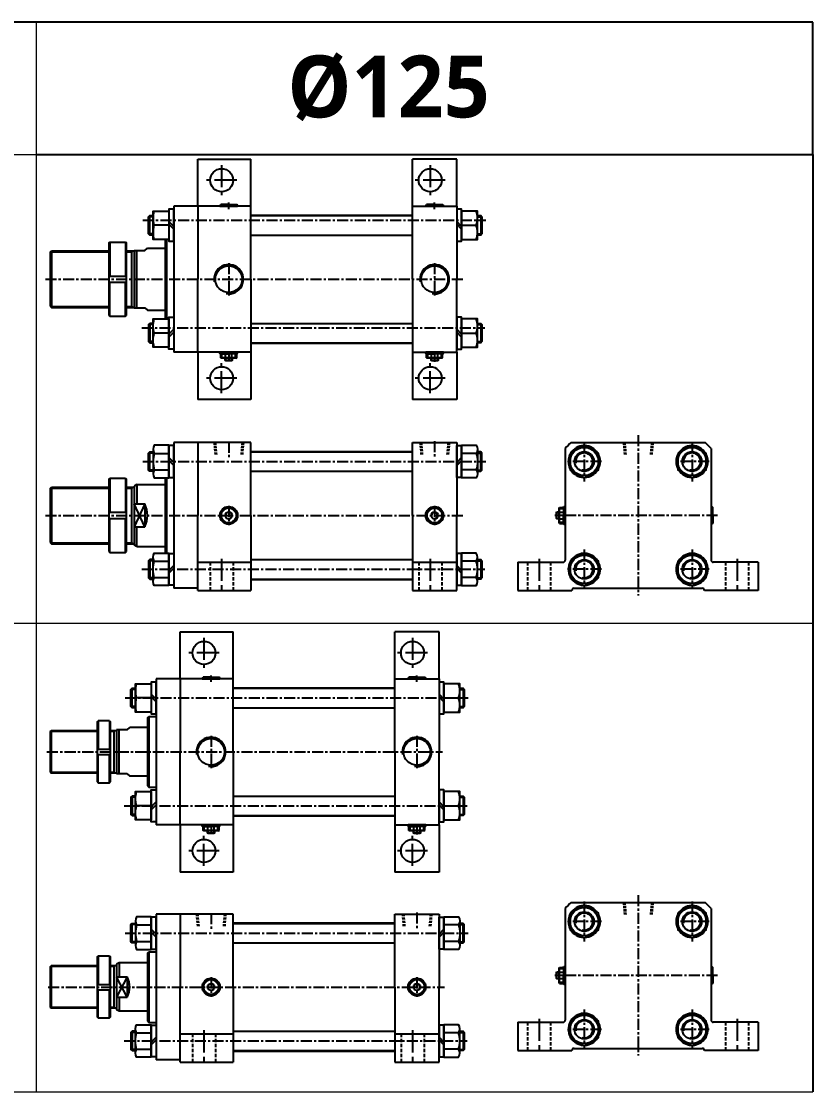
# Model space of a CAD drawing. Extents: x -819 to 29893, y -8942 to 3511.
# Drawn here: x 3459 to 4355, y 2299 to 3511 of the extents above; entities that cross this region are included whole.
import ezdxf

# ---------------------------------------------------------------- set-up
doc = ezdxf.new("R2010")
doc.units = 0
doc.header["$LTSCALE"] = 10
doc.header["$MEASUREMENT"] = 0
for name, pattern in [('CENTER', [2, 1.25, -0.25, 0.25, -0.25]), ('CENTERX2', [4, 2.5, -0.5, 0.5, -0.5]), ('HIDDEN', [0.375, 0.25, -0.125]), ('HIDDENX2', [0.75, 0.5, -0.25])]:
    doc.linetypes.add(name, pattern=pattern)
doc.layers.get('0').update_dxf_attribs({"linetype": 'CONTINUOUS'})
for name, color, linetype in [('CEN', 1, 'CENTERX2'), ('CENTER', 1, 'CENTER'), ('HID', 2, 'HIDDENX2'), ('ML', 7, 'CONTINUOUS'), ('THIN', 3, 'CONTINUOUS')]:
    doc.layers.add(name, color=color, linetype=linetype)
doc.styles.add('문자', font='romans.shx')

msp = doc.modelspace()

# ---------------------------------------------------------------- linework, layer by layer
at = {"layer": 'CEN', "color": 1, "linetype": 'CENTER', "ltscale": 2}
for p, q in [((3685.5, 3348.2), (3685.5, 3314.2)), ((3921.5, 3348.2), (3921.5, 3314.2)), ((3702.5, 3331.2), (3668.5, 3331.2)), ((3938.5, 3331.2), (3904.5, 3331.2)), ((3685.5, 3090.2), (3685.5, 3124.2)), ((3921.5, 3090.2), (3921.5, 3124.2)), ((3702.5, 3107.2), (3668.5, 3107.2)), ((3938.5, 3107.2), (3904.5, 3107.2)), ((3685.5, 2902.9), (3685.5, 2862.9)), ((3921.5, 2902.9), (3921.5, 2862.9)), ((4044.8, 2902.9), (4044.8, 2862.9)), ((4268.8, 2902.9), (4268.8, 2862.9)), ((3665.5, 2813.3), (3665.5, 2779.3)), ((3901.5, 2813.3), (3901.5, 2779.3)), ((3682.5, 2796.3), (3648.5, 2796.3)), ((3918.5, 2796.3), (3884.5, 2796.3)), ((3665.5, 2555.3), (3665.5, 2589.3)), ((3901.5, 2555.3), (3901.5, 2589.3)), ((3682.5, 2572.3), (3648.5, 2572.3)), ((3918.5, 2572.3), (3884.5, 2572.3)), ((4044.8, 2382.3), (4044.8, 2342.3)), ((4268.8, 2382.3), (4268.8, 2342.3)), ((3665.5, 2369.2), (3665.5, 2329.2)), ((3901.5, 2369.2), (3901.5, 2329.2))]:
    msp.add_line(p, q, dxfattribs=at)
at = {"layer": 'CENTER'}
for p, q in [((4095.8, 3035.3), (4095.8, 2990.4)), ((4217.8, 3035.3), (4217.8, 2990.4)), ((4115.3, 3012.9), (4076.4, 3012.9)), ((4237.3, 3012.9), (4198.4, 3012.9)), ((4095.8, 2913.3), (4095.8, 2868.4)), ((4217.8, 2913.3), (4217.8, 2868.4)), ((4115.3, 2890.9), (4076.4, 2890.9)), ((4237.3, 2890.9), (4198.4, 2890.9))]:
    msp.add_line(p, q, dxfattribs=at)
at = {"layer": 'HID', "color": 6, "linetype": 'HIDDEN', "ltscale": 1.5}
for p, q in [((3672.5, 2898.9), (3672.5, 2866.9)), ((3698.5, 2898.9), (3698.5, 2866.9)), ((3908.5, 2898.9), (3908.5, 2866.9)), ((3934.5, 2898.9), (3934.5, 2866.9)), ((4031.8, 2898.9), (4031.8, 2866.9)), ((4057.8, 2898.9), (4057.8, 2866.9)), ((4255.8, 2898.9), (4255.8, 2866.9)), ((4281.8, 2898.9), (4281.8, 2866.9)), ((4031.8, 2378.3), (4031.8, 2346.3)), ((4057.8, 2378.3), (4057.8, 2346.3)), ((4255.8, 2378.3), (4255.8, 2346.3)), ((4281.8, 2378.3), (4281.8, 2346.3)), ((3652.5, 2365.2), (3652.5, 2333.2)), ((3678.5, 2365.2), (3678.5, 2333.2)), ((3888.5, 2365.2), (3888.5, 2333.2)), ((3914.5, 2365.2), (3914.5, 2333.2))]:
    msp.add_line(p, q, dxfattribs=at)
at = {"layer": 'ML'}
for p, q in [((4354.6, 3510.2), (150, 3510.2)), ((4354.6, 3360.2), (4354.6, 3510.2)), ((3475.9, 3360.2), (4354.6, 3360.2)), ((4354.6, 3360.2), (4354.6, 2299.5)), ((3658.5, 3301.7), (3658.5, 3355.2)), ((3658.5, 3355.2), (3718.5, 3355.2)), ((3718.5, 3219.2), (3718.5, 3355.2)), ((3901.5, 3219.2), (3901.5, 3355.2)), ((3951.5, 3355.2), (3901.5, 3355.2)), ((3951.5, 3301.7), (3951.5, 3355.2)), ((3631.5, 3301.7), (3631.5, 3136.7)), ((3658.5, 3301.7), (3631.5, 3301.7)), ((3658.5, 3301.7), (3658.5, 3219.2)), ((3718.5, 3301.7), (3658.5, 3301.7)), ((3683.5, 3302.7), (3684.5, 3303.7)), ((3683.5, 3302.7), (3683.5, 3301.7)), ((3683.5, 3302.7), (3689.2, 3302.7)), ((3683.5, 3301.7), (3703.5, 3301.7)), ((3683.5, 3301.7), (3703.5, 3301.7)), ((3693.5, 3303.7), (3684.5, 3303.7)), ((3689.2, 3303.7), (3689.2, 3301.7)), ((3693.5, 3303.7), (3702.5, 3303.7)), ((3697.9, 3303.7), (3697.9, 3301.7)), ((3703.5, 3302.7), (3697.9, 3302.7)), ((3703.5, 3302.7), (3702.5, 3303.7)), ((3703.5, 3302.7), (3703.5, 3301.7)), ((3718.5, 3219.2), (3718.5, 3301.7)), ((3901.5, 3219.2), (3901.5, 3301.7)), ((3901.5, 3301.7), (3951.5, 3301.7)), ((3916.5, 3302.7), (3917.5, 3303.7)), ((3916.5, 3302.7), (3916.5, 3301.7)), ((3916.5, 3302.7), (3922.2, 3302.7)), ((3916.5, 3301.7), (3936.5, 3301.7)), ((3916.5, 3301.7), (3936.5, 3301.7)), ((3926.5, 3303.7), (3917.5, 3303.7)), ((3922.2, 3303.7), (3922.2, 3301.7)), ((3926.5, 3303.7), (3935.5, 3303.7)), ((3930.9, 3303.7), (3930.9, 3301.7)), ((3936.5, 3302.7), (3930.9, 3302.7)), ((3936.5, 3302.7), (3935.5, 3303.7)), ((3936.5, 3302.7), (3936.5, 3301.7)), ((3951.5, 3301.7), (3951.5, 3219.2)), ((3604.3, 3269.2), (3604.3, 3291.2)), ((3607.9, 3294.1), (3607.9, 3266.4)), ((3975.1, 3266.4), (3975.1, 3294.1)), ((3978.8, 3291.2), (3978.8, 3269.2)), ((3625.9, 3280.2), (3609.3, 3280.2)), ((3625.9, 3284.6), (3631.5, 3279)), ((3625.9, 3281.4), (3631.5, 3275.8)), ((3957.1, 3279), (3951.5, 3284.6)), ((3957.1, 3275.8), (3951.5, 3281.4)), ((3957.1, 3280.2), (3973.7, 3280.2)), ((3557.8, 3260.2), (3558.8, 3261.2)), ((3558.8, 3261.2), (3558.8, 3222.7)), ((3558.8, 3261.2), (3576.8, 3261.2)), ((3576.8, 3261.2), (3576.8, 3222.7)), ((3576.8, 3261.2), (3577.8, 3260.2)), ((3621.5, 3264.2), (3621.5, 3174.2)), ((3623, 3264.2), (3623, 3174.2)), ((3491.5, 3249.7), (3493, 3251.2)), ((3491.5, 3249.7), (3491.5, 3188.7)), ((3493, 3251.2), (3493, 3187.2)), ((3557.8, 3260.2), (3557.8, 3178.2)), ((3577.8, 3178.2), (3577.8, 3260.2)), ((3583.5, 3251.2), (3583.5, 3187.2)), ((3586.5, 3251.7), (3586.5, 3186.7)), ((3589.5, 3186.7), (3589.5, 3251.7)), ((3598.5, 3251.7), (3601.5, 3254.2)), ((3557.8, 3222.7), (3577.8, 3222.7)), ((3557.8, 3215.7), (3577.8, 3215.7)), ((3558.8, 3177.2), (3558.8, 3215.7)), ((3576.8, 3177.2), (3576.8, 3215.7)), ((3658.5, 3136.7), (3658.5, 3219.2)), ((3718.5, 3219.2), (3718.5, 3136.7)), ((3718.5, 3219.2), (3718.5, 3083.2)), ((3901.5, 3219.2), (3901.5, 3136.7)), ((3901.5, 3219.2), (3901.5, 3083.2)), ((3951.5, 3136.7), (3951.5, 3219.2)), ((3491.5, 3188.7), (3493, 3187.2)), ((3557.8, 3178.2), (3558.8, 3177.2)), ((3558.8, 3177.2), (3576.8, 3177.2)), ((3576.8, 3177.2), (3577.8, 3178.2)), ((3598.5, 3186.7), (3601.5, 3184.2)), ((3604.3, 3169.2), (3604.3, 3147.2)), ((3607.9, 3144.4), (3607.9, 3172.1)), ((3975.1, 3144.4), (3975.1, 3172.1)), ((3978.8, 3169.2), (3978.8, 3147.2)), ((3625.9, 3158.2), (3609.3, 3158.2)), ((3625.9, 3157), (3631.5, 3162.6)), ((3625.9, 3153.8), (3631.5, 3159.4)), ((3957.1, 3157), (3951.5, 3162.6)), ((3957.1, 3153.8), (3951.5, 3159.4)), ((3957.1, 3158.2), (3973.7, 3158.2)), ((3658.5, 3136.7), (3631.5, 3136.7)), ((3718.5, 3136.7), (3658.5, 3136.7)), ((3658.5, 3136.7), (3658.5, 3083.2)), ((3683.5, 3135.2), (3683.5, 3136.7)), ((3703.5, 3136.7), (3683.5, 3136.7)), ((3684, 3134.7), (3683.5, 3135.2)), ((3684, 3134.7), (3693.5, 3134.7)), ((3684.5, 3130.2), (3684.5, 3134.7)), ((3685, 3129.7), (3684.5, 3130.2)), ((3702.5, 3130.2), (3684.5, 3130.2)), ((3693.5, 3129.7), (3685, 3129.7)), ((3685.8, 3130.2), (3685.8, 3134.7)), ((3689.5, 3127.3), (3689.5, 3129.7)), ((3689.9, 3130.2), (3689.9, 3134.7)), ((3703, 3134.7), (3693.5, 3134.7)), ((3702, 3129.7), (3693.5, 3129.7)), ((3697.1, 3130.2), (3697.1, 3134.7)), ((3697.5, 3129.7), (3697.5, 3127.3)), ((3701.2, 3130.2), (3701.2, 3134.7)), ((3702, 3129.7), (3702.5, 3130.2)), ((3702.5, 3130.2), (3702.5, 3134.7)), ((3703, 3134.7), (3703.5, 3135.2)), ((3703.5, 3135.2), (3703.5, 3136.7)), ((3901.5, 3136.7), (3951.5, 3136.7)), ((3916.5, 3135.2), (3916.5, 3136.7)), ((3936.5, 3136.7), (3916.5, 3136.7)), ((3917, 3134.7), (3916.5, 3135.2)), ((3917, 3134.7), (3926.5, 3134.7)), ((3917.5, 3130.2), (3917.5, 3134.7)), ((3918, 3129.7), (3917.5, 3130.2)), ((3935.5, 3130.2), (3917.5, 3130.2)), ((3926.5, 3129.7), (3918, 3129.7)), ((3918.8, 3130.2), (3918.8, 3134.7)), ((3922.5, 3127.3), (3922.5, 3129.7)), ((3922.9, 3130.2), (3922.9, 3134.7)), ((3936, 3134.7), (3926.5, 3134.7)), ((3935, 3129.7), (3926.5, 3129.7)), ((3930.1, 3130.2), (3930.1, 3134.7)), ((3930.5, 3129.7), (3930.5, 3127.3)), ((3934.2, 3130.2), (3934.2, 3134.7)), ((3935, 3129.7), (3935.5, 3130.2)), ((3935.5, 3130.2), (3935.5, 3134.7)), ((3936, 3134.7), (3936.5, 3135.2)), ((3936.5, 3135.2), (3936.5, 3136.7)), ((3951.5, 3136.7), (3951.5, 3083.2)), ((3697.5, 3127.3), (3689.5, 3127.3)), ((3690.1, 3126.7), (3689.5, 3127.3)), ((3697, 3126.7), (3690.1, 3126.7)), ((3697.5, 3127.3), (3697, 3126.7)), ((3930.5, 3127.3), (3922.5, 3127.3)), ((3923.1, 3126.7), (3922.5, 3127.3)), ((3930, 3126.7), (3923.1, 3126.7)), ((3930.5, 3127.3), (3930, 3126.7)), ((3718.5, 3083.2), (3658.5, 3083.2)), ((3951.5, 3083.2), (3901.5, 3083.2)), ((3658.5, 3034.4), (3631.5, 3034.4)), ((3631.5, 3034.4), (3631.5, 2869.4)), ((3718.5, 3034.4), (3658.5, 3034.4)), ((3658.5, 3034.4), (3658.5, 2951.9)), ((3718.5, 2951.9), (3718.5, 3034.4)), ((3901.5, 3034.4), (3951.5, 3034.4)), ((3901.5, 2951.9), (3901.5, 3034.4)), ((3951.5, 3034.4), (3951.5, 2951.9)), ((4081.1, 3034.4), (4232.6, 3034.4)), ((3604.3, 3001.9), (3604.3, 3023.9)), ((3607.9, 3026.7), (3607.9, 2999)), ((3609.3, 3022.1), (3625.9, 3022.1)), ((3973.7, 3022.1), (3957.1, 3022.1)), ((3975.1, 3026.7), (3975.1, 2999)), ((3978.8, 3001.9), (3978.8, 3023.9)), ((4074.3, 3027.6), (4074.3, 2901.4)), ((4239.3, 3027.6), (4239.3, 2901.4)), ((3625.9, 3017.3), (3631.5, 3011.7)), ((3625.9, 3014.1), (3631.5, 3008.5)), ((3957.1, 3017.3), (3951.5, 3011.7)), ((3957.1, 3014.1), (3951.5, 3008.5)), ((3609.3, 3003.6), (3625.9, 3003.6)), ((3621.5, 2994.4), (3621.5, 2909.3)), ((3623, 2994.4), (3623, 2909.3)), ((3973.7, 3003.6), (3957.1, 3003.6)), ((3491.5, 2982.4), (3493, 2983.9)), ((3491.5, 2982.4), (3491.5, 2921.4)), ((3493, 2983.9), (3493, 2919.9)), ((3557.8, 2992.9), (3558.8, 2993.9)), ((3557.8, 2992.9), (3557.8, 2910.9)), ((3558.8, 2993.9), (3576.8, 2993.9)), ((3558.8, 2993.9), (3558.8, 2955.4)), ((3576.8, 2993.9), (3577.8, 2992.9)), ((3576.8, 2993.9), (3576.8, 2955.4)), ((3577.8, 2910.9), (3577.8, 2992.9)), ((3583.5, 2983.9), (3583.5, 2919.9)), ((3589.5, 2986.9), (3586.5, 2985.1)), ((3586.5, 2985.1), (3586.5, 2918.6)), ((3589.5, 2986.9), (3589.5, 2964.9)), ((3586.5, 2964.9), (3598.5, 2964.9)), ((3598.5, 2964.9), (3598.5, 2938.9)), ((3689.9, 2959.6), (3685.8, 2955.5)), ((3697.1, 2959.6), (3701.2, 2955.5)), ((3922.9, 2959.6), (3918.8, 2955.5)), ((3930.1, 2959.6), (3934.2, 2955.5)), ((4067.3, 2960.4), (4067.8, 2960.9)), ((4067.3, 2951.9), (4067.3, 2960.4)), ((4067.8, 2960.9), (4072.3, 2960.9)), ((4067.8, 2942.9), (4067.8, 2960.9)), ((4067.8, 2959.6), (4072.3, 2959.6)), ((4072.3, 2961.4), (4072.8, 2961.9)), ((4072.3, 2961.4), (4072.3, 2951.9)), ((4072.8, 2961.9), (4074.3, 2961.9)), ((4074.3, 2941.9), (4074.3, 2961.9)), ((4239.3, 2961.9), (4239.3, 2941.9)), ((4239.3, 2961.9), (4239.3, 2941.9)), ((4240.3, 2961.9), (4239.3, 2961.9)), ((4240.3, 2961.9), (4241.3, 2960.9)), ((4240.3, 2961.9), (4240.3, 2956.2)), ((4241.3, 2951.9), (4241.3, 2960.9)), ((3557.8, 2955.4), (3577.8, 2955.4)), ((3557.8, 2948.4), (3577.8, 2948.4)), ((3558.8, 2909.9), (3558.8, 2948.4)), ((3576.8, 2909.9), (3576.8, 2948.4)), ((3658.5, 2866.9), (3658.5, 2951.9)), ((3685.8, 2948.2), (3689.9, 2944.2)), ((3701.2, 2948.2), (3697.1, 2944.2)), ((3718.5, 2951.9), (3718.5, 2866.9)), ((3901.5, 2951.9), (3901.5, 2866.9)), ((3918.8, 2948.2), (3922.9, 2944.2)), ((3934.2, 2948.2), (3930.1, 2944.2)), ((3951.5, 2866.9), (3951.5, 2951.9)), ((4064.3, 2955.3), (4064.9, 2955.9)), ((4064.3, 2948.4), (4064.3, 2955.3)), ((4064.9, 2947.9), (4064.3, 2948.4)), ((4064.9, 2947.9), (4064.9, 2955.9)), ((4064.9, 2955.9), (4067.3, 2955.9)), ((4067.3, 2947.9), (4064.9, 2947.9)), ((4067.3, 2943.4), (4067.3, 2951.9)), ((4067.8, 2955.5), (4072.3, 2955.5)), ((4067.8, 2948.2), (4072.3, 2948.2)), ((4072.3, 2942.4), (4072.3, 2951.9)), ((4241.3, 2956.2), (4239.3, 2956.2)), ((4241.3, 2947.5), (4239.3, 2947.5)), ((4240.3, 2941.9), (4240.3, 2947.5)), ((4241.3, 2951.9), (4241.3, 2942.9)), ((3586.5, 2938.9), (3598.5, 2938.9)), ((3589.5, 2916.9), (3589.5, 2938.9)), ((4067.3, 2943.4), (4067.8, 2942.9)), ((4067.8, 2944.2), (4072.3, 2944.2)), ((4067.8, 2942.9), (4072.3, 2942.9)), ((4072.3, 2942.4), (4072.8, 2941.9)), ((4072.8, 2941.9), (4074.3, 2941.9)), ((4240.3, 2941.9), (4239.3, 2941.9)), ((4240.3, 2941.9), (4241.3, 2942.9)), ((3491.5, 2921.4), (3493, 2919.9)), ((3557.8, 2910.9), (3558.8, 2909.9)), ((3558.8, 2909.9), (3576.8, 2909.9)), ((3576.8, 2909.9), (3577.8, 2910.9)), ((3589.5, 2916.9), (3586.5, 2918.6)), ((3604.3, 2901.9), (3604.3, 2879.9)), ((3607.9, 2877), (3607.9, 2904.7)), ((3609.3, 2900.1), (3625.9, 2900.1)), ((3658.5, 2898.9), (3718.5, 2898.9)), ((3901.5, 2898.9), (3951.5, 2898.9)), ((3973.7, 2900.1), (3957.1, 2900.1)), ((3975.1, 2877), (3975.1, 2904.7)), ((3978.8, 2901.9), (3978.8, 2879.9)), ((4020.8, 2898.9), (4071.8, 2898.9)), ((4020.8, 2898.9), (4020.8, 2866.9)), ((4292.8, 2898.9), (4241.8, 2898.9)), ((4292.8, 2898.9), (4292.8, 2866.9)), ((3625.9, 2889.7), (3631.5, 2895.3)), ((3625.9, 2886.5), (3631.5, 2892.1)), ((3957.1, 2889.7), (3951.5, 2895.3)), ((3957.1, 2886.5), (3951.5, 2892.1)), ((3609.3, 2881.6), (3625.9, 2881.6)), ((3973.7, 2881.6), (3957.1, 2881.6)), ((3658.5, 2869.4), (3631.5, 2869.4)), ((3658.5, 2866.9), (3718.5, 2866.9)), ((3901.5, 2866.9), (3951.5, 2866.9)), ((4020.8, 2866.9), (4081.8, 2866.9)), ((4081.8, 2866.9), (4081.8, 2866.9)), ((4084.3, 2869.4), (4229.3, 2869.4)), ((4292.8, 2866.9), (4231.8, 2866.9)), ((4231.8, 2866.9), (4231.8, 2866.9)), ((3638.5, 2766.8), (3638.5, 2820.3)), ((3638.5, 2820.3), (3698.5, 2820.3)), ((3698.5, 2684.3), (3698.5, 2820.3)), ((3881.5, 2684.3), (3881.5, 2820.3)), ((3931.5, 2820.3), (3881.5, 2820.3)), ((3931.5, 2766.8), (3931.5, 2820.3)), ((3611.5, 2766.8), (3611.5, 2601.8)), ((3638.5, 2766.8), (3611.5, 2766.8)), ((3638.5, 2766.8), (3638.5, 2684.3)), ((3698.5, 2766.8), (3638.5, 2766.8)), ((3663.5, 2767.8), (3664.5, 2768.8)), ((3663.5, 2767.8), (3663.5, 2766.8)), ((3663.5, 2767.8), (3669.2, 2767.8)), ((3663.5, 2766.8), (3683.5, 2766.8)), ((3663.5, 2766.8), (3683.5, 2766.8)), ((3673.5, 2768.8), (3664.5, 2768.8)), ((3669.2, 2768.8), (3669.2, 2766.8)), ((3673.5, 2768.8), (3682.5, 2768.8)), ((3677.9, 2768.8), (3677.9, 2766.8)), ((3683.5, 2767.8), (3677.9, 2767.8)), ((3683.5, 2767.8), (3682.5, 2768.8)), ((3683.5, 2767.8), (3683.5, 2766.8)), ((3698.5, 2684.3), (3698.5, 2766.8)), ((3881.5, 2684.3), (3881.5, 2766.8)), ((3881.5, 2766.8), (3931.5, 2766.8)), ((3896.5, 2767.8), (3897.5, 2768.8)), ((3896.5, 2767.8), (3896.5, 2766.8)), ((3896.5, 2767.8), (3902.2, 2767.8)), ((3896.5, 2766.8), (3916.5, 2766.8)), ((3896.5, 2766.8), (3916.5, 2766.8)), ((3906.5, 2768.8), (3897.5, 2768.8)), ((3902.2, 2768.8), (3902.2, 2766.8)), ((3906.5, 2768.8), (3915.5, 2768.8)), ((3910.9, 2768.8), (3910.9, 2766.8)), ((3916.5, 2767.8), (3910.9, 2767.8)), ((3916.5, 2767.8), (3915.5, 2768.8)), ((3916.5, 2767.8), (3916.5, 2766.8)), ((3931.5, 2766.8), (3931.5, 2684.3)), ((3584.3, 2734.3), (3584.3, 2756.3)), ((3587.9, 2759.1), (3587.9, 2731.4)), ((3955.1, 2731.4), (3955.1, 2759.1)), ((3958.8, 2756.3), (3958.8, 2734.3)), ((3605.9, 2745.3), (3589.3, 2745.3)), ((3605.9, 2749.7), (3611.5, 2744.1)), ((3605.9, 2746.5), (3611.5, 2740.9)), ((3937.1, 2744.1), (3931.5, 2749.7)), ((3937.1, 2740.9), (3931.5, 2746.5)), ((3937.1, 2745.3), (3953.7, 2745.3)), ((3544.6, 2718.3), (3545.6, 2719.3)), ((3544.6, 2718.3), (3544.6, 2650.3)), ((3545.6, 2719.3), (3545.6, 2687.3)), ((3558.6, 2719.3), (3545.6, 2719.3)), ((3558.6, 2719.3), (3558.6, 2687.3)), ((3558.6, 2719.3), (3559.6, 2718.3)), ((3559.6, 2650.3), (3559.6, 2718.3)), ((3601.5, 2722.8), (3603, 2724.3)), ((3601.5, 2722.8), (3601.5, 2645.8)), ((3603, 2724.3), (3603, 2644.3)), ((3491.5, 2707.3), (3492.5, 2708.3)), ((3491.5, 2707.3), (3491.5, 2661.3)), ((3492.5, 2708.3), (3492.5, 2660.3)), ((3563.5, 2708.3), (3563.5, 2660.3)), ((3566.5, 2709.3), (3566.5, 2659.3)), ((3569.5, 2659.3), (3569.5, 2709.3)), ((3578.5, 2709.3), (3581.5, 2711.8)), ((3544.6, 2687.3), (3559.6, 2687.3)), ((3544.6, 2681.3), (3559.6, 2681.3)), ((3545.6, 2649.3), (3545.6, 2681.3)), ((3558.6, 2649.3), (3558.6, 2681.3)), ((3638.5, 2601.8), (3638.5, 2684.3)), ((3698.5, 2684.3), (3698.5, 2601.8)), ((3698.5, 2684.3), (3698.5, 2548.3)), ((3881.5, 2684.3), (3881.5, 2601.8)), ((3881.5, 2684.3), (3881.5, 2548.3)), ((3931.5, 2601.8), (3931.5, 2684.3)), ((3491.5, 2661.3), (3492.5, 2660.3)), ((3578.5, 2659.3), (3581.5, 2656.8)), ((3544.6, 2650.3), (3545.6, 2649.3)), ((3545.6, 2649.3), (3558.6, 2649.3)), ((3558.6, 2649.3), (3559.6, 2650.3)), ((3601.5, 2645.8), (3603, 2644.3)), ((3584.3, 2634.3), (3584.3, 2612.3)), ((3587.9, 2609.4), (3587.9, 2637.1)), ((3955.1, 2609.4), (3955.1, 2637.1)), ((3958.8, 2634.3), (3958.8, 2612.3)), ((3605.9, 2623.3), (3589.3, 2623.3)), ((3605.9, 2622.1), (3611.5, 2627.7)), ((3605.9, 2618.9), (3611.5, 2624.5)), ((3937.1, 2622.1), (3931.5, 2627.7)), ((3937.1, 2618.9), (3931.5, 2624.5)), ((3937.1, 2623.3), (3953.7, 2623.3)), ((3638.5, 2601.8), (3611.5, 2601.8)), ((3698.5, 2601.8), (3638.5, 2601.8)), ((3638.5, 2601.8), (3638.5, 2548.3)), ((3663.5, 2600.3), (3663.5, 2601.8)), ((3683.5, 2601.8), (3663.5, 2601.8)), ((3664, 2599.8), (3663.5, 2600.3)), ((3664, 2599.8), (3673.5, 2599.8)), ((3664.5, 2595.3), (3664.5, 2599.8)), ((3665, 2594.8), (3664.5, 2595.3)), ((3682.5, 2595.3), (3664.5, 2595.3)), ((3673.5, 2594.8), (3665, 2594.8)), ((3665.8, 2595.3), (3665.8, 2599.8)), ((3669.5, 2592.3), (3669.5, 2594.8)), ((3669.9, 2595.3), (3669.9, 2599.8)), ((3683, 2599.8), (3673.5, 2599.8)), ((3682, 2594.8), (3673.5, 2594.8)), ((3677.1, 2595.3), (3677.1, 2599.8)), ((3677.5, 2594.8), (3677.5, 2592.3)), ((3681.2, 2595.3), (3681.2, 2599.8)), ((3682, 2594.8), (3682.5, 2595.3)), ((3682.5, 2595.3), (3682.5, 2599.8)), ((3683, 2599.8), (3683.5, 2600.3)), ((3683.5, 2600.3), (3683.5, 2601.8)), ((3881.5, 2601.8), (3931.5, 2601.8)), ((3896.5, 2600.3), (3896.5, 2601.8)), ((3916.5, 2601.8), (3896.5, 2601.8)), ((3897, 2599.8), (3896.5, 2600.3)), ((3897, 2599.8), (3906.5, 2599.8)), ((3897.5, 2595.3), (3897.5, 2599.8)), ((3898, 2594.8), (3897.5, 2595.3)), ((3915.5, 2595.3), (3897.5, 2595.3)), ((3906.5, 2594.8), (3898, 2594.8)), ((3898.8, 2595.3), (3898.8, 2599.8)), ((3902.5, 2592.3), (3902.5, 2594.8)), ((3902.9, 2595.3), (3902.9, 2599.8)), ((3916, 2599.8), (3906.5, 2599.8)), ((3915, 2594.8), (3906.5, 2594.8)), ((3910.1, 2595.3), (3910.1, 2599.8)), ((3910.5, 2594.8), (3910.5, 2592.3)), ((3914.2, 2595.3), (3914.2, 2599.8)), ((3915, 2594.8), (3915.5, 2595.3)), ((3915.5, 2595.3), (3915.5, 2599.8)), ((3916, 2599.8), (3916.5, 2600.3)), ((3916.5, 2600.3), (3916.5, 2601.8)), ((3931.5, 2601.8), (3931.5, 2548.3)), ((3677.5, 2592.3), (3669.5, 2592.3)), ((3670.1, 2591.8), (3669.5, 2592.3)), ((3677, 2591.8), (3670.1, 2591.8)), ((3677.5, 2592.3), (3677, 2591.8)), ((3910.5, 2592.3), (3902.5, 2592.3)), ((3903.1, 2591.8), (3902.5, 2592.3)), ((3910, 2591.8), (3903.1, 2591.8)), ((3910.5, 2592.3), (3910, 2591.8)), ((3698.5, 2548.3), (3638.5, 2548.3)), ((3931.5, 2548.3), (3881.5, 2548.3)), ((4081.1, 2513.8), (4232.6, 2513.8)), ((3638.5, 2500.7), (3611.5, 2500.7)), ((3611.5, 2500.7), (3611.5, 2335.7)), ((3698.5, 2500.7), (3638.5, 2500.7)), ((3638.5, 2500.7), (3638.5, 2418.2)), ((3698.5, 2418.2), (3698.5, 2500.7)), ((3881.5, 2500.7), (3931.5, 2500.7)), ((3881.5, 2418.2), (3881.5, 2500.7)), ((3931.5, 2500.7), (3931.5, 2418.2)), ((4074.3, 2507.1), (4074.3, 2380.8)), ((4239.3, 2507.1), (4239.3, 2380.8)), ((3584.3, 2468.2), (3584.3, 2490.2)), ((3587.9, 2493), (3587.9, 2465.3)), ((3589.3, 2488.4), (3605.9, 2488.4)), ((3953.7, 2488.4), (3937.1, 2488.4)), ((3955.1, 2493), (3955.1, 2465.3)), ((3958.8, 2468.2), (3958.8, 2490.2)), ((3605.9, 2483.5), (3611.5, 2477.9)), ((3605.9, 2480.4), (3611.5, 2474.8)), ((3937.1, 2483.5), (3931.5, 2477.9)), ((3937.1, 2480.4), (3931.5, 2474.8)), ((3589.3, 2469.9), (3605.9, 2469.9)), ((3953.7, 2469.9), (3937.1, 2469.9)), ((3544.6, 2452.2), (3545.6, 2453.2)), ((3544.6, 2452.2), (3544.6, 2384.2)), ((3545.6, 2453.2), (3545.6, 2421.2)), ((3558.6, 2453.2), (3545.6, 2453.2)), ((3558.6, 2453.2), (3558.6, 2421.2)), ((3558.6, 2453.2), (3559.6, 2452.2)), ((3559.6, 2384.2), (3559.6, 2452.2)), ((3601.5, 2456.7), (3603, 2458.2)), ((3601.5, 2456.7), (3601.5, 2379.7)), ((3603, 2458.2), (3603, 2378.2)), ((3491.5, 2441.2), (3492.5, 2442.2)), ((3491.5, 2441.2), (3491.5, 2395.2)), ((3492.5, 2442.2), (3492.5, 2394.2)), ((3563.5, 2442.2), (3563.5, 2394.2)), ((3569.5, 2445.7), (3566.5, 2443.9)), ((3566.5, 2443.9), (3566.5, 2392.4)), ((3569.5, 2445.7), (3569.5, 2429.7)), ((4067.3, 2439.8), (4067.8, 2440.3)), ((4067.3, 2431.3), (4067.3, 2439.8)), ((4067.8, 2440.3), (4072.3, 2440.3)), ((4067.8, 2422.3), (4067.8, 2440.3)), ((4067.8, 2439), (4072.3, 2439)), ((4072.3, 2440.8), (4072.8, 2441.3)), ((4072.3, 2440.8), (4072.3, 2431.3)), ((4072.8, 2441.3), (4074.3, 2441.3)), ((4074.3, 2421.3), (4074.3, 2441.3)), ((4239.3, 2441.3), (4239.3, 2421.3)), ((4239.3, 2441.3), (4239.3, 2421.3)), ((4239.3, 2441.3), (4239.3, 2421.3)), ((4240.3, 2441.3), (4239.3, 2441.3)), ((4240.3, 2441.3), (4241.3, 2440.3)), ((4240.3, 2441.3), (4240.3, 2435.7)), ((4241.3, 2431.3), (4241.3, 2440.3)), ((3566.5, 2429.7), (3578.5, 2429.7)), ((3578.5, 2429.7), (3578.5, 2406.6)), ((3669.9, 2425.8), (3665.8, 2421.8)), ((3677.1, 2425.8), (3681.2, 2421.8)), ((3902.9, 2425.8), (3898.8, 2421.8)), ((3910.1, 2425.8), (3914.2, 2421.8)), ((4064.3, 2434.8), (4064.9, 2435.3)), ((4064.3, 2427.9), (4064.3, 2434.8)), ((4064.9, 2427.3), (4064.3, 2427.9)), ((4064.9, 2427.3), (4064.9, 2435.3)), ((4064.9, 2435.3), (4067.3, 2435.3)), ((4067.3, 2427.3), (4064.9, 2427.3)), ((4067.3, 2422.8), (4067.3, 2431.3)), ((4067.8, 2435), (4072.3, 2435)), ((4067.8, 2427.7), (4072.3, 2427.7)), ((4072.3, 2421.8), (4072.3, 2431.3)), ((4241.3, 2435.7), (4239.3, 2435.7)), ((4241.3, 2427), (4239.3, 2427)), ((4240.3, 2421.3), (4240.3, 2427)), ((4241.3, 2431.3), (4241.3, 2422.3)), ((3544.6, 2421.2), (3559.6, 2421.2)), ((3544.6, 2415.2), (3559.6, 2415.2)), ((3545.6, 2383.2), (3545.6, 2415.2)), ((3558.6, 2383.2), (3558.6, 2415.2)), ((3638.5, 2333.2), (3638.5, 2418.2)), ((3665.8, 2414.5), (3669.9, 2410.5)), ((3681.2, 2414.5), (3677.1, 2410.5)), ((3698.5, 2418.2), (3698.5, 2333.2)), ((3881.5, 2418.2), (3881.5, 2333.2)), ((3898.8, 2414.5), (3902.9, 2410.5)), ((3914.2, 2414.5), (3910.1, 2410.5)), ((3931.5, 2333.2), (3931.5, 2418.2)), ((4067.3, 2422.8), (4067.8, 2422.3)), ((4067.8, 2423.6), (4072.3, 2423.6)), ((4067.8, 2422.3), (4072.3, 2422.3)), ((4072.3, 2421.8), (4072.8, 2421.3)), ((4072.8, 2421.3), (4074.3, 2421.3)), ((4240.3, 2421.3), (4239.3, 2421.3)), ((4240.3, 2421.3), (4241.3, 2422.3)), ((3566.5, 2406.6), (3578.5, 2406.6)), ((3569.5, 2406.6), (3569.5, 2390.7)), ((3491.5, 2395.2), (3492.5, 2394.2)), ((3569.5, 2390.7), (3566.5, 2392.4)), ((3544.6, 2384.2), (3545.6, 2383.2)), ((3545.6, 2383.2), (3558.6, 2383.2)), ((3558.6, 2383.2), (3559.6, 2384.2)), ((3601.5, 2379.7), (3603, 2378.2)), ((4020.8, 2378.3), (4071.8, 2378.3)), ((4020.8, 2378.3), (4020.8, 2346.3)), ((4292.8, 2378.3), (4241.8, 2378.3)), ((4292.8, 2378.3), (4292.8, 2346.3)), ((3584.3, 2368.2), (3584.3, 2346.2)), ((3587.9, 2343.3), (3587.9, 2371)), ((3589.3, 2366.4), (3605.9, 2366.4)), ((3638.5, 2365.2), (3698.5, 2365.2)), ((3881.5, 2365.2), (3931.5, 2365.2)), ((3953.7, 2366.4), (3937.1, 2366.4)), ((3955.1, 2343.3), (3955.1, 2371)), ((3958.8, 2368.2), (3958.8, 2346.2)), ((3605.9, 2355.9), (3611.5, 2361.5)), ((3605.9, 2352.8), (3611.5, 2358.4)), ((3937.1, 2355.9), (3931.5, 2361.5)), ((3937.1, 2352.8), (3931.5, 2358.4)), ((3589.3, 2347.9), (3605.9, 2347.9)), ((3953.7, 2347.9), (3937.1, 2347.9)), ((4020.8, 2346.3), (4081.8, 2346.3)), ((4081.8, 2346.3), (4081.8, 2346.3)), ((4084.3, 2348.8), (4229.3, 2348.8)), ((4292.8, 2346.3), (4231.8, 2346.3)), ((4231.8, 2346.3), (4231.8, 2346.3)), ((3638.5, 2335.7), (3611.5, 2335.7)), ((3638.5, 2333.2), (3698.5, 2333.2)), ((3881.5, 2333.2), (3931.5, 2333.2))]:
    msp.add_line(p, q, dxfattribs=at)
at = {"layer": 'ML', "color": 2}
for p, q in [((3684, 3303.2), (3684, 3301.7)), ((3691.1, 3301.7), (3689.2, 3303.7)), ((3695.9, 3301.7), (3697.9, 3303.7)), ((3703, 3303.2), (3703, 3301.7)), ((3917, 3303.2), (3917, 3301.7)), ((3924.1, 3301.7), (3922.2, 3303.7)), ((3928.9, 3301.7), (3930.9, 3303.7)), ((3936, 3303.2), (3936, 3301.7)), ((3583.5, 3250.2), (3585.2, 3251.2)), ((3583.5, 3188.2), (3585.2, 3187.2)), ((3684, 3134.7), (3684, 3136.7)), ((3690.1, 3126.7), (3690.1, 3129.7)), ((3697, 3126.7), (3697, 3129.7)), ((3703, 3134.7), (3703, 3136.7)), ((3917, 3134.7), (3917, 3136.7)), ((3923.1, 3126.7), (3923.1, 3129.7)), ((3930, 3126.7), (3930, 3129.7)), ((3936, 3134.7), (3936, 3136.7)), ((3583.5, 2982.9), (3585.2, 2983.9)), ((3598.5, 2964.9), (3586.5, 2938.9)), ((3598.5, 2938.9), (3586.5, 2964.9)), ((4072.3, 2961.4), (4074.3, 2961.4)), ((4240.8, 2961.4), (4239.3, 2961.4)), ((4064.3, 2955.3), (4067.3, 2955.3)), ((4064.3, 2948.4), (4067.3, 2948.4)), ((4239.3, 2954.3), (4241.3, 2956.2)), ((4239.3, 2949.5), (4241.3, 2947.5)), ((4072.3, 2942.4), (4074.3, 2942.4)), ((4240.8, 2942.4), (4239.3, 2942.4)), ((3583.5, 2920.9), (3585.2, 2919.9)), ((3664, 2768.3), (3664, 2766.8)), ((3671.1, 2766.8), (3669.2, 2768.8)), ((3675.9, 2766.8), (3677.9, 2768.8)), ((3683, 2768.3), (3683, 2766.8)), ((3897, 2768.3), (3897, 2766.8)), ((3904.1, 2766.8), (3902.2, 2768.8)), ((3908.9, 2766.8), (3910.9, 2768.8)), ((3916, 2768.3), (3916, 2766.8)), ((3587.9, 2754.9), (3582.9, 2754.9)), ((3955.1, 2754.9), (3960.1, 2754.9)), ((3587.9, 2735.6), (3582.9, 2735.6)), ((3955.1, 2735.6), (3960.1, 2735.6)), ((3563.5, 2707.5), (3564.8, 2708.3)), ((3563.5, 2661), (3564.8, 2660.3)), ((3587.9, 2632.9), (3582.9, 2632.9)), ((3955.1, 2632.9), (3960.1, 2632.9)), ((3587.9, 2613.6), (3582.9, 2613.6)), ((3955.1, 2613.6), (3960.1, 2613.6)), ((3664, 2599.8), (3664, 2601.8)), ((3670.1, 2591.8), (3670.1, 2594.8)), ((3677, 2591.8), (3677, 2594.8)), ((3683, 2599.8), (3683, 2601.8)), ((3897, 2599.8), (3897, 2601.8)), ((3903.1, 2591.8), (3903.1, 2594.8)), ((3910, 2591.8), (3910, 2594.8)), ((3916, 2599.8), (3916, 2601.8)), ((3587.9, 2488.8), (3582.9, 2488.8)), ((3955.1, 2488.8), (3960.1, 2488.8)), ((3587.9, 2469.5), (3582.9, 2469.5)), ((3955.1, 2469.5), (3960.1, 2469.5)), ((3563.5, 2441.4), (3564.8, 2442.2)), ((4072.3, 2440.8), (4074.3, 2440.8)), ((4240.8, 2440.8), (4239.3, 2440.8)), ((3578.5, 2406.6), (3566.5, 2429.7)), ((3578.5, 2429.7), (3566.5, 2406.6)), ((4064.3, 2434.8), (4067.3, 2434.8)), ((4064.3, 2427.9), (4067.3, 2427.9)), ((4239.3, 2433.8), (4241.3, 2435.7)), ((4239.3, 2428.9), (4241.3, 2427)), ((4072.3, 2421.8), (4074.3, 2421.8)), ((4240.8, 2421.8), (4239.3, 2421.8)), ((3563.5, 2394.9), (3564.8, 2394.2)), ((3587.9, 2366.8), (3582.9, 2366.8)), ((3955.1, 2366.8), (3960.1, 2366.8)), ((3587.9, 2347.5), (3582.9, 2347.5)), ((3955.1, 2347.5), (3960.1, 2347.5))]:
    msp.add_line(p, q, dxfattribs=at)
at = {"layer": 'ML', "color": 1, "linetype": 'CENTER'}
for p, q in [((3693.5, 3298.4), (3693.5, 3305.9)), ((3926.5, 3298.4), (3926.5, 3305.9)), ((3596.2, 3286.1), (3984.6, 3286.1)), ((3693.5, 3237.5), (3693.5, 3200.9)), ((3926.5, 3237.5), (3926.5, 3200.9)), ((3486, 3219.2), (3960.7, 3219.2)), ((3595.1, 3164.1), (3983.4, 3164.1)), ((3693.5, 3137.6), (3693.5, 3126)), ((3926.5, 3137.6), (3926.5, 3125.8)), ((4156.8, 3042.6), (4156.8, 2861.1)), ((3693.5, 3035.4), (3693.5, 3018)), ((3926.5, 3036.1), (3926.5, 3017.9)), ((3596.2, 3012.9), (3984.6, 3012.9)), ((3693.5, 2962.9), (3693.5, 2940.9)), ((3926.5, 2962.9), (3926.5, 2940.9)), ((3486, 2951.9), (3960.7, 2951.9)), ((4075.2, 2951.9), (4062.6, 2951.9)), ((4246.6, 2951.9), (4063, 2951.9)), ((4243.3, 2951.9), (4239.3, 2951.9)), ((3595.1, 2890.9), (3983.4, 2890.9)), ((3673.5, 2763.5), (3673.5, 2770.9)), ((3906.5, 2763.5), (3906.5, 2770.9)), ((3576.2, 2745.3), (3964.6, 2745.3)), ((3673.5, 2702.6), (3673.5, 2666)), ((3906.5, 2702.6), (3906.5, 2666)), ((3487.8, 2684.3), (3935.4, 2684.3)), ((3575.1, 2623.3), (3963.4, 2623.3)), ((3673.5, 2602.6), (3673.5, 2591)), ((3906.5, 2602.6), (3906.5, 2590.8)), ((4156.8, 2522.1), (4156.8, 2340.6)), ((4095.8, 2514.8), (4095.8, 2469.9)), ((4217.8, 2514.8), (4217.8, 2469.9)), ((3673.5, 2501.7), (3673.5, 2484.2)), ((3906.5, 2502.4), (3906.5, 2484.2)), ((4115.3, 2492.3), (4076.4, 2492.3)), ((4237.3, 2492.3), (4198.4, 2492.3)), ((3576.2, 2479.2), (3964.6, 2479.2)), ((3673.5, 2429.2), (3673.5, 2407.2)), ((3906.5, 2429.2), (3906.5, 2407.2)), ((4075.2, 2431.3), (4062.6, 2431.3)), ((4075.2, 2431.3), (4065.6, 2431.3)), ((4246.6, 2431.3), (4066.1, 2431.3)), ((4243.3, 2431.3), (4239.3, 2431.3)), ((3489.3, 2418.2), (3937.7, 2418.2)), ((4095.8, 2392.8), (4095.8, 2347.9)), ((4217.8, 2392.8), (4217.8, 2347.9)), ((4115.3, 2370.3), (4076.4, 2370.3)), ((4237.3, 2370.3), (4198.4, 2370.3)), ((3575.1, 2357.2), (3963.4, 2357.2))]:
    msp.add_line(p, q, dxfattribs=at)
at = {"layer": 'ML', "color": 7, "linetype": 'Continuous'}
for p, q in [((3718.5, 3291.7), (3901.5, 3291.7)), ((3718.5, 3291.2), (3901.5, 3291.2)), ((3718.5, 3269.2), (3901.5, 3269.2)), ((3493, 3251.2), (3557.8, 3251.2)), ((3577.8, 3251.2), (3586.5, 3251.2)), ((3586.5, 3251.7), (3598.5, 3251.7)), ((3601.5, 3254.2), (3621.5, 3254.2)), ((3493, 3187.2), (3557.8, 3187.2)), ((3577.8, 3187.2), (3586.5, 3187.2)), ((3586.5, 3186.7), (3598.5, 3186.7)), ((3601.5, 3184.2), (3621.5, 3184.2)), ((3718.5, 3169.2), (3901.5, 3169.2)), ((3718.5, 3147.2), (3901.5, 3147.2)), ((3718.5, 3146.7), (3901.5, 3146.7)), ((3718.5, 3024.4), (3901.5, 3024.4)), ((3718.5, 3023.9), (3901.5, 3023.9)), ((3718.5, 3001.9), (3901.5, 3001.9)), ((3493, 2983.9), (3557.8, 2983.9)), ((3577.8, 2983.9), (3586.5, 2983.9)), ((3589.5, 2986.9), (3621.5, 2986.9)), ((3493, 2919.9), (3557.8, 2919.9)), ((3577.8, 2919.9), (3586.5, 2919.9)), ((3589.5, 2916.9), (3621.5, 2916.9)), ((3718.5, 2901.9), (3901.5, 2901.9)), ((3718.5, 2879.9), (3901.5, 2879.9)), ((3718.5, 2879.4), (3901.5, 2879.4)), ((3698.5, 2756.8), (3881.5, 2756.8)), ((3698.5, 2756.3), (3881.5, 2756.3)), ((3698.5, 2734.3), (3881.5, 2734.3)), ((3603, 2724.3), (3611.5, 2724.3)), ((3544.6, 2708.3), (3492.5, 2708.3)), ((3566.5, 2708.3), (3559.6, 2708.3)), ((3578.5, 2709.3), (3566.5, 2709.3)), ((3601.5, 2711.8), (3581.5, 2711.8)), ((3544.6, 2660.3), (3492.5, 2660.3)), ((3566.5, 2660.3), (3559.6, 2660.3)), ((3578.5, 2659.3), (3566.5, 2659.3)), ((3601.5, 2656.8), (3581.5, 2656.8)), ((3603, 2644.3), (3611.5, 2644.3)), ((3698.5, 2634.3), (3881.5, 2634.3)), ((3698.5, 2612.3), (3881.5, 2612.3)), ((3698.5, 2611.8), (3881.5, 2611.8)), ((3698.5, 2490.7), (3881.5, 2490.7)), ((3698.5, 2490.2), (3881.5, 2490.2)), ((3698.5, 2468.2), (3881.5, 2468.2)), ((3603, 2458.2), (3611.5, 2458.2)), ((3544.6, 2442.2), (3492.5, 2442.2)), ((3566.5, 2442.2), (3559.6, 2442.2)), ((3601.5, 2445.7), (3569.5, 2445.7)), ((3544.6, 2394.2), (3492.5, 2394.2)), ((3566.5, 2394.2), (3559.6, 2394.2)), ((3601.5, 2390.7), (3569.5, 2390.7)), ((3603, 2378.2), (3611.5, 2378.2)), ((3698.5, 2368.2), (3881.5, 2368.2)), ((3698.5, 2346.2), (3881.5, 2346.2)), ((3698.5, 2345.7), (3881.5, 2345.7))]:
    msp.add_line(p, q, dxfattribs=at)
at = {"layer": 'ML', "color": 2, "linetype": 'Continuous'}
for p, q in [((3492, 3250.2), (3557.8, 3250.2)), ((3577.8, 3250.2), (3583.5, 3250.2)), ((3492, 3188.2), (3557.8, 3188.2)), ((3577.8, 3188.2), (3583.5, 3188.2)), ((3492, 2982.9), (3557.8, 2982.9)), ((3577.8, 2982.9), (3583.5, 2982.9)), ((3492, 2920.9), (3557.8, 2920.9)), ((3577.8, 2920.9), (3583.5, 2920.9)), ((3544.6, 2707.5), (3491.8, 2707.5)), ((3563.5, 2707.5), (3559.6, 2707.5)), ((3544.6, 2661), (3491.8, 2661)), ((3563.5, 2661), (3559.6, 2661)), ((3544.6, 2441.4), (3491.8, 2441.4)), ((3563.5, 2441.4), (3559.6, 2441.4)), ((3544.6, 2394.9), (3491.8, 2394.9)), ((3563.5, 2394.9), (3559.6, 2394.9))]:
    msp.add_line(p, q, dxfattribs=at)
at = {"layer": 'ML', "color": 6, "linetype": 'HIDDEN'}
for p, q in [((3676.9, 3034.4), (3678.1, 3020.4)), ((3678.4, 3034.4), (3679.6, 3020.4)), ((3708.7, 3034.4), (3707.4, 3020.4)), ((3710.1, 3034.4), (3708.9, 3020.4)), ((3909.9, 3034.4), (3911.1, 3020.4)), ((3911.4, 3034.4), (3912.6, 3020.4)), ((3941.7, 3034.4), (3940.4, 3020.4)), ((3943.1, 3034.4), (3941.9, 3020.4)), ((4140.2, 3034.4), (4141.4, 3020.4)), ((4141.7, 3034.4), (4142.9, 3020.4)), ((4172, 3034.4), (4170.7, 3020.4)), ((4173.5, 3034.4), (4172.2, 3020.4)), ((4140.2, 2513.8), (4141.4, 2499.8)), ((4141.7, 2513.8), (4142.9, 2499.8)), ((4172, 2513.8), (4170.7, 2499.8)), ((4173.5, 2513.8), (4172.2, 2499.8)), ((3656.9, 2500.7), (3658.1, 2486.7)), ((3658.4, 2500.7), (3659.6, 2486.7)), ((3688.7, 2500.7), (3687.4, 2486.7)), ((3690.1, 2500.7), (3688.9, 2486.7)), ((3889.9, 2500.7), (3891.1, 2486.7)), ((3891.4, 2500.7), (3892.6, 2486.7)), ((3921.7, 2500.7), (3920.4, 2486.7)), ((3923.1, 2500.7), (3921.9, 2486.7))]:
    msp.add_line(p, q, dxfattribs=at)
at = {"layer": 'ML', "const_width": 1.5}
for points in [[(150, 3510.2), (4354.6, 3510.2)], [(3475.9, 3360.2), (3475.9, 3510.2)], [(4354.6, 3510.2), (4354.6, 2299.5)], [(2722.1, 3360.2), (3475.9, 3360.2), (3475.9, 2299.5)], [(3475.9, 3360.2), (4354.6, 3360.2)], [(2722.1, 2829.8), (3475.9, 2829.8)], [(3475.9, 2829.8), (4354.6, 2829.8)], [(2722.1, 2299.5), (3475.9, 2299.5)], [(3475.9, 2299.5), (4354.6, 2299.5)]]:
    msp.add_lwpolyline(points, dxfattribs=at)
at = {"layer": 'ML'}
for points in [[(3631.5, 3262.2), (3631.5, 3298.3), (3625.9, 3298.3), (3625.9, 3262.2), (3631.5, 3262.2)], [(3951.5, 3298.3), (3951.5, 3262.2), (3957.1, 3262.2), (3957.1, 3298.3), (3951.5, 3298.3)], [(3607.9, 3269.2), (3604.3, 3269.2), (3602.9, 3270.6), (3602.9, 3289.9), (3604.3, 3291.2), (3607.9, 3291.2)], [(3975.1, 3291.2), (3978.8, 3291.2), (3980.1, 3289.9), (3980.1, 3270.6), (3978.8, 3269.2), (3975.1, 3269.2)], [(3631.5, 3176.3), (3631.5, 3140.2), (3625.9, 3140.2), (3625.9, 3176.3), (3631.5, 3176.3)], [(3951.5, 3176.3), (3951.5, 3140.2), (3957.1, 3140.2), (3957.1, 3176.3), (3951.5, 3176.3)], [(3607.9, 3169.2), (3604.3, 3169.2), (3602.9, 3167.9), (3602.9, 3148.6), (3604.3, 3147.2), (3607.9, 3147.2)], [(3975.1, 3169.2), (3978.8, 3169.2), (3980.1, 3167.9), (3980.1, 3148.6), (3978.8, 3147.2), (3975.1, 3147.2)], [(3631.5, 2994.8), (3631.5, 3030.9), (3625.9, 3030.9), (3625.9, 2994.8), (3631.5, 2994.8)], [(3951.5, 2994.8), (3951.5, 3030.9), (3957.1, 3030.9), (3957.1, 2994.8), (3951.5, 2994.8)], [(4079.8, 3022.1), (4079.8, 3003.6), (4095.8, 2994.4), (4111.8, 3003.6), (4111.8, 3022.1), (4095.8, 3031.3), (4079.8, 3022.1)], [(4201.8, 3022.1), (4201.8, 3003.6), (4217.8, 2994.4), (4233.8, 3003.6), (4233.8, 3022.1), (4217.8, 3031.3), (4201.8, 3022.1)], [(3607.9, 3001.9), (3604.3, 3001.9), (3602.9, 3003.2), (3602.9, 3022.5), (3604.3, 3023.9), (3607.9, 3023.9)], [(3975.1, 3001.9), (3978.8, 3001.9), (3980.1, 3003.2), (3980.1, 3022.5), (3978.8, 3023.9), (3975.1, 3023.9)], [(4079.8, 2900.1), (4079.8, 2881.6), (4095.8, 2872.4), (4111.8, 2881.6), (4111.8, 2900.1), (4095.8, 2909.3), (4079.8, 2900.1)], [(4201.8, 2900.1), (4201.8, 2881.6), (4217.8, 2872.4), (4233.8, 2881.6), (4233.8, 2900.1), (4217.8, 2909.3), (4201.8, 2900.1)], [(3607.9, 2901.9), (3604.3, 2901.9), (3602.9, 2900.5), (3602.9, 2881.2), (3604.3, 2879.9), (3607.9, 2879.9)], [(3631.5, 2908.9), (3631.5, 2872.8), (3625.9, 2872.8), (3625.9, 2908.9), (3631.5, 2908.9)], [(3951.5, 2908.9), (3951.5, 2872.8), (3957.1, 2872.8), (3957.1, 2908.9), (3951.5, 2908.9)], [(3975.1, 2901.9), (3978.8, 2901.9), (3980.1, 2900.5), (3980.1, 2881.2), (3978.8, 2879.9), (3975.1, 2879.9)], [(3587.9, 2734.3), (3584.3, 2734.3), (3582.9, 2735.6), (3582.9, 2754.9), (3584.3, 2756.3), (3587.9, 2756.3)], [(3611.5, 2727.2), (3611.5, 2763.3), (3605.9, 2763.3), (3605.9, 2727.2), (3611.5, 2727.2)], [(3931.5, 2763.3), (3931.5, 2727.2), (3937.1, 2727.2), (3937.1, 2763.3), (3931.5, 2763.3)], [(3955.1, 2756.3), (3958.8, 2756.3), (3960.1, 2754.9), (3960.1, 2735.6), (3958.8, 2734.3), (3955.1, 2734.3)], [(3587.9, 2634.3), (3584.3, 2634.3), (3582.9, 2632.9), (3582.9, 2613.6), (3584.3, 2612.3), (3587.9, 2612.3)], [(3611.5, 2641.3), (3611.5, 2605.2), (3605.9, 2605.2), (3605.9, 2641.3), (3611.5, 2641.3)], [(3931.5, 2641.3), (3931.5, 2605.2), (3937.1, 2605.2), (3937.1, 2641.3), (3931.5, 2641.3)], [(3955.1, 2634.3), (3958.8, 2634.3), (3960.1, 2632.9), (3960.1, 2613.6), (3958.8, 2612.3), (3955.1, 2612.3)], [(4079.8, 2501.6), (4079.8, 2483.1), (4095.8, 2473.9), (4111.8, 2483.1), (4111.8, 2501.6), (4095.8, 2510.8), (4079.8, 2501.6)], [(4201.8, 2501.6), (4201.8, 2483.1), (4217.8, 2473.9), (4233.8, 2483.1), (4233.8, 2501.6), (4217.8, 2510.8), (4201.8, 2501.6)], [(3611.5, 2461.1), (3611.5, 2497.2), (3605.9, 2497.2), (3605.9, 2461.1), (3611.5, 2461.1)], [(3931.5, 2461.1), (3931.5, 2497.2), (3937.1, 2497.2), (3937.1, 2461.1), (3931.5, 2461.1)], [(3587.9, 2468.2), (3584.3, 2468.2), (3582.9, 2469.5), (3582.9, 2488.8), (3584.3, 2490.2), (3587.9, 2490.2)], [(3955.1, 2468.2), (3958.8, 2468.2), (3960.1, 2469.5), (3960.1, 2488.8), (3958.8, 2490.2), (3955.1, 2490.2)], [(4079.8, 2379.6), (4079.8, 2361.1), (4095.8, 2351.9), (4111.8, 2361.1), (4111.8, 2379.6), (4095.8, 2388.8), (4079.8, 2379.6)], [(4201.8, 2379.6), (4201.8, 2361.1), (4217.8, 2351.9), (4233.8, 2361.1), (4233.8, 2379.6), (4217.8, 2388.8), (4201.8, 2379.6)], [(3587.9, 2368.2), (3584.3, 2368.2), (3582.9, 2366.8), (3582.9, 2347.5), (3584.3, 2346.2), (3587.9, 2346.2)], [(3611.5, 2375.2), (3611.5, 2339.1), (3605.9, 2339.1), (3605.9, 2375.2), (3611.5, 2375.2)], [(3931.5, 2375.2), (3931.5, 2339.1), (3937.1, 2339.1), (3937.1, 2375.2), (3931.5, 2375.2)], [(3955.1, 2368.2), (3958.8, 2368.2), (3960.1, 2366.8), (3960.1, 2347.5), (3958.8, 2346.2), (3955.1, 2346.2)]]:
    msp.add_lwpolyline(points, dxfattribs=at)
for points in [[(3625.9, 3264.2), (3607.9, 3264.2), (3607.9, 3296.2), (3625.9, 3296.2)], [(3957.1, 3264.2), (3975.1, 3264.2), (3975.1, 3296.2), (3957.1, 3296.2)], [(3625.9, 3142.2), (3607.9, 3142.2), (3607.9, 3174.2), (3625.9, 3174.2)], [(3957.1, 3142.2), (3975.1, 3142.2), (3975.1, 3174.2), (3957.1, 3174.2)], [(3605.9, 2729.3), (3587.9, 2729.3), (3587.9, 2761.3), (3605.9, 2761.3)], [(3937.1, 2729.3), (3955.1, 2729.3), (3955.1, 2761.3), (3937.1, 2761.3)], [(3605.9, 2607.3), (3587.9, 2607.3), (3587.9, 2639.3), (3605.9, 2639.3)], [(3937.1, 2607.3), (3955.1, 2607.3), (3955.1, 2639.3), (3937.1, 2639.3)]]:
    msp.add_lwpolyline(points, close=True, dxfattribs=at)
for points in [[(3609.3, 3264.2, -0.178633), (3609.3, 3280.2, -0.178633), (3609.3, 3296.2)], [(3973.7, 3264.2, 0.178633), (3973.7, 3280.2, 0.178633), (3973.7, 3296.2)], [(3609.3, 3142.2, -0.178633), (3609.3, 3158.2, -0.178633), (3609.3, 3174.2)], [(3973.7, 3142.2, 0.178633), (3973.7, 3158.2, 0.178633), (3973.7, 3174.2)], [(3625.9, 3031.3), (3609.3, 3031.3, 0.309401), (3609.3, 3022.1, 0.154701), (3609.3, 3003.6, 0.309401), (3609.3, 2994.4), (3625.9, 2994.4), (3625.9, 3031.3)], [(3957.1, 3031.3), (3973.7, 3031.3, -0.309401), (3973.7, 3022.1, -0.154701), (3973.7, 3003.6, -0.309401), (3973.7, 2994.4), (3957.1, 2994.4), (3957.1, 3031.3)], [(3625.9, 2872.4), (3609.3, 2872.4, -0.309401), (3609.3, 2881.6, -0.154701), (3609.3, 2900.1, -0.309401), (3609.3, 2909.3), (3625.9, 2909.3), (3625.9, 2872.4)], [(3957.1, 2872.4), (3973.7, 2872.4, 0.309401), (3973.7, 2881.6, 0.154701), (3973.7, 2900.1, 0.309401), (3973.7, 2909.3), (3957.1, 2909.3), (3957.1, 2872.4)], [(3589.3, 2729.3, -0.178633), (3589.3, 2745.3, -0.178633), (3589.3, 2761.3)], [(3953.7, 2729.3, 0.178633), (3953.7, 2745.3, 0.178633), (3953.7, 2761.3)], [(3589.3, 2607.3, -0.178633), (3589.3, 2623.3, -0.178633), (3589.3, 2639.3)], [(3953.7, 2607.3, 0.178633), (3953.7, 2623.3, 0.178633), (3953.7, 2639.3)], [(3605.9, 2497.6), (3589.3, 2497.6, 0.309401), (3589.3, 2488.4, 0.154701), (3589.3, 2469.9, 0.309401), (3589.3, 2460.7), (3605.9, 2460.7), (3605.9, 2497.6)], [(3937.1, 2497.6), (3953.7, 2497.6, -0.309401), (3953.7, 2488.4, -0.154701), (3953.7, 2469.9, -0.309401), (3953.7, 2460.7), (3937.1, 2460.7), (3937.1, 2497.6)], [(3605.9, 2338.7), (3589.3, 2338.7, -0.309401), (3589.3, 2347.9, -0.154701), (3589.3, 2366.4, -0.309401), (3589.3, 2375.6), (3605.9, 2375.6), (3605.9, 2338.7)], [(3937.1, 2338.7), (3953.7, 2338.7, 0.309401), (3953.7, 2347.9, 0.154701), (3953.7, 2366.4, 0.309401), (3953.7, 2375.6), (3937.1, 2375.6), (3937.1, 2338.7)]]:
    msp.add_lwpolyline(points, format="xyb", dxfattribs=at)
for centre, radius in [((3685.5, 3331.2), 13), ((3921.5, 3331.2), 13), ((3693.5, 3219.2), 15.1), ((3926.5, 3219.2), 15.1), ((3685.5, 3107.2), 13), ((3921.5, 3107.2), 13), ((4095.8, 3012.9), 16), ((4095.8, 3012.9), 11), ((4217.8, 3012.9), 16), ((4217.8, 3012.9), 11), ((3693.5, 2951.9), 10), ((3693.5, 2951.9), 9), ((3693.5, 2951.9), 8.5), ((3926.5, 2951.9), 10), ((3926.5, 2951.9), 9), ((3926.5, 2951.9), 8.5), ((3693.5, 2951.9), 4), ((3926.5, 2951.9), 4), ((4095.8, 2890.9), 16), ((4095.8, 2890.9), 11), ((4217.8, 2890.9), 16), ((4217.8, 2890.9), 11), ((3665.5, 2796.3), 13), ((3901.5, 2796.3), 13), ((3673.5, 2684.3), 15.1), ((3906.5, 2684.3), 15.1), ((3665.5, 2572.3), 13), ((3901.5, 2572.3), 13), ((4095.8, 2492.3), 16), ((4095.8, 2492.3), 11), ((4217.8, 2492.3), 16), ((4217.8, 2492.3), 11), ((3673.5, 2418.2), 10), ((3673.5, 2418.2), 9), ((3673.5, 2418.2), 8.5), ((3906.5, 2418.2), 10), ((3906.5, 2418.2), 9), ((3906.5, 2418.2), 8.5), ((3673.5, 2418.2), 4), ((3906.5, 2418.2), 4), ((4095.8, 2370.3), 16), ((4095.8, 2370.3), 11), ((4217.8, 2370.3), 16), ((4217.8, 2370.3), 11)]:
    msp.add_circle(centre, radius, dxfattribs=at)
at = {"layer": 'ML', "color": 2}
for centre, radius, start, end in [((3693.5, 3219.2), 16.6, 259.7841, 189.9064), ((3926.5, 3219.2), 16.6, 259.7841, 189.9064), ((4095.8, 3012.9), 9.65, 254.5871, 191.1), ((4217.8, 3012.9), 9.65, 254.5871, 191.1), ((3693.5, 2951.9), 9.5, 265.5203, 184.4719), ((3926.5, 2951.9), 9.5, 265.5203, 184.4719), ((3693.5, 2951.9), 3.46, 260.122, 191.5554), ((3926.5, 2951.9), 3.46, 260.122, 191.5554), ((4095.8, 2890.9), 9.65, 254.5871, 191.1), ((4217.8, 2890.9), 9.65, 254.5871, 191.1), ((3673.5, 2684.3), 16.6, 259.7841, 189.9064), ((3906.5, 2684.3), 16.6, 259.7841, 189.9064), ((4095.8, 2492.3), 9.65, 254.5871, 191.1), ((4217.8, 2492.3), 9.65, 254.5871, 191.1), ((3673.5, 2418.2), 9.5, 265.5203, 184.4719), ((3906.5, 2418.2), 9.5, 265.5203, 184.4719), ((3673.5, 2418.2), 3.46, 260.122, 191.5554), ((3906.5, 2418.2), 3.46, 260.122, 191.5554), ((4095.8, 2370.3), 9.65, 254.5871, 191.1), ((4217.8, 2370.3), 9.65, 254.5871, 191.1)]:
    msp.add_arc(centre, radius, start, end, dxfattribs=at)
at = {"layer": 'ML'}
for centre, radius, start, end in [((4156.8, 2951.9), 112, 132.5568, 137.4432), ((4095.8, 3012.9), 18, 92.4276, 147.5724), ((4095.8, 3012.9), 18, 32.4276, 87.5724), ((4217.8, 3012.9), 18, 92.4276, 147.5724), ((4217.8, 3012.9), 18, 32.4276, 87.5724), ((4156.8, 2951.9), 112, 42.5568, 47.4432), ((4095.8, 3012.9), 18, 152.4276, 207.5724), ((4095.8, 3012.9), 18, 332.4276, 27.5724), ((4217.8, 3012.9), 18, 152.4276, 207.5724), ((4217.8, 3012.9), 18, 332.4276, 27.5724), ((4095.8, 3012.9), 18, 212.4276, 267.5724), ((4095.8, 3012.9), 18, 272.4276, 327.5724), ((4217.8, 3012.9), 18, 212.4276, 267.5724), ((4217.8, 3012.9), 18, 272.4276, 327.5724), ((3571.9, 2951.9), 29.6, 333.9922, 26.0078), ((4071.8, 2901.4), 2.5, 270, 0), ((4095.8, 2890.9), 18, 152.4276, 207.5724), ((4095.8, 2890.9), 18, 92.4276, 147.5724), ((4095.8, 2890.9), 18, 32.4276, 87.5724), ((4095.8, 2890.9), 18, 332.4276, 27.5724), ((4217.8, 2890.9), 18, 152.4276, 207.5724), ((4217.8, 2890.9), 18, 92.4276, 147.5724), ((4217.8, 2890.9), 18, 32.4276, 87.5724), ((4217.8, 2890.9), 18, 332.4276, 27.5724), ((4241.8, 2901.4), 2.5, 180, 270), ((4095.8, 2890.9), 18, 212.4276, 267.5724), ((4095.8, 2890.9), 18, 272.4276, 327.5724), ((4217.8, 2890.9), 18, 212.4276, 267.5724), ((4217.8, 2890.9), 18, 272.4276, 327.5724), ((4084.3, 2866.9), 2.5, 90, 180), ((4229.3, 2866.9), 2.5, 0, 90), ((4156.8, 2431.3), 112, 132.5568, 137.4432), ((4095.8, 2492.3), 18, 92.4276, 147.5724), ((4095.8, 2492.3), 18, 32.4276, 87.5724), ((4217.8, 2492.3), 18, 92.4276, 147.5724), ((4217.8, 2492.3), 18, 32.4276, 87.5724), ((4156.8, 2431.3), 112, 42.5568, 47.4432), ((4095.8, 2492.3), 18, 152.4276, 207.5724), ((4095.8, 2492.3), 18, 332.4276, 27.5724), ((4217.8, 2492.3), 18, 152.4276, 207.5724), ((4217.8, 2492.3), 18, 332.4276, 27.5724), ((4095.8, 2492.3), 18, 212.4276, 267.5724), ((4095.8, 2492.3), 18, 272.4276, 327.5724), ((4217.8, 2492.3), 18, 212.4276, 267.5724), ((4217.8, 2492.3), 18, 272.4276, 327.5724), ((3557.8, 2418.2), 23.7, 330.8896, 29.1104), ((4095.8, 2370.3), 18, 92.4276, 147.5724), ((4095.8, 2370.3), 18, 32.4276, 87.5724), ((4217.8, 2370.3), 18, 92.4276, 147.5724), ((4217.8, 2370.3), 18, 32.4276, 87.5724), ((4071.8, 2380.8), 2.5, 270, 0), ((4095.8, 2370.3), 18, 152.4276, 207.5724), ((4095.8, 2370.3), 18, 332.4276, 27.5724), ((4217.8, 2370.3), 18, 152.4276, 207.5724), ((4217.8, 2370.3), 18, 332.4276, 27.5724), ((4241.8, 2380.8), 2.5, 180, 270), ((4095.8, 2370.3), 18, 212.4276, 267.5724), ((4095.8, 2370.3), 18, 272.4276, 327.5724), ((4217.8, 2370.3), 18, 212.4276, 267.5724), ((4217.8, 2370.3), 18, 272.4276, 327.5724), ((4084.3, 2346.3), 2.5, 90, 180), ((4229.3, 2346.3), 2.5, 0, 90)]:
    msp.add_arc(centre, radius, start, end, dxfattribs=at)
at = {"layer": 'THIN', "color": 2}
for p, q in [((3607.9, 3289.9), (3602.9, 3289.9)), ((3975.1, 3289.9), (3980.1, 3289.9)), ((3607.9, 3270.6), (3602.9, 3270.6)), ((3975.1, 3270.6), (3980.1, 3270.6)), ((3607.9, 3167.9), (3602.9, 3167.9)), ((3975.1, 3167.9), (3980.1, 3167.9)), ((3607.9, 3148.6), (3602.9, 3148.6)), ((3975.1, 3148.6), (3980.1, 3148.6)), ((3607.9, 3022.5), (3602.9, 3022.5)), ((3975.1, 3022.5), (3980.1, 3022.5)), ((3607.9, 3003.2), (3602.9, 3003.2)), ((3975.1, 3003.2), (3980.1, 3003.2)), ((3607.9, 2900.5), (3602.9, 2900.5)), ((3975.1, 2900.5), (3980.1, 2900.5)), ((3607.9, 2881.2), (3602.9, 2881.2)), ((3975.1, 2881.2), (3980.1, 2881.2))]:
    msp.add_line(p, q, dxfattribs=at)

# ---------------------------------------------------------------- texts
at = {"insert": (3759.9, 3472.3), "char_height": 70, "attachment_point": 1, "style": '문자'}
msp.add_mtext_dynamic_manual_height_columns('{\\fMalgun Gothic|b1|i0|c129|p50;%%C125}', width=124.533, gutter_width=16, heights=[0], dxfattribs=at)

doc.saveas('drawing.dxf')
